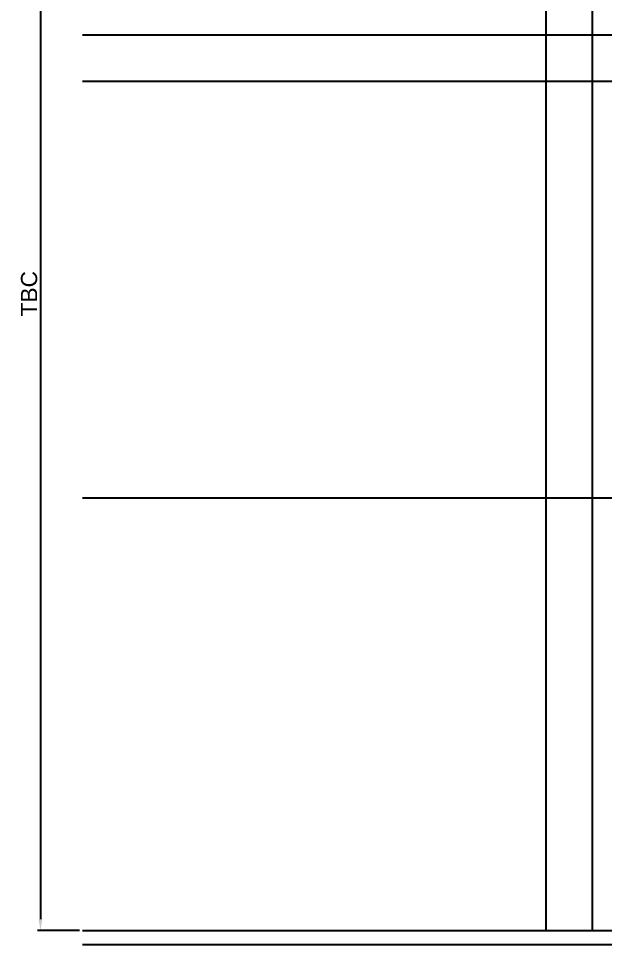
# Model space of a CAD drawing. Header units: millimetres. Extents: x -71336 to -35435, y -26189 to 22712.
# Drawn here: x -71249 to -69984, y -18799 to -16800 of the extents above; entities that cross this region are included whole.
import ezdxf

# ---------------------------------------------------------------- set-up
doc = ezdxf.new("R2010")
doc.units = ezdxf.units.MM
doc.layers.add('SC - Dimensions', color=1, linetype='Continuous')
doc.layers.add('SC - Xlines', color=252, linetype='Continuous', plot=False)
doc.styles.get("Standard").update_dxf_attribs({"font": 'arial.ttf', "height": 35})
doc.dimstyles.new('MJC', dxfattribs={"dimscale": 25, "dimtxt": 35, "dimasz": 1, "dimexe": 0.25, "dimexo": 0.25, "dimgap": 0.25, "dimtad": 1, "dimdec": 0, "dimzin": 0, "dimdsep": 46, "dimtxsty": 'Standard', "dimcen": 0.09, "dimclrd": 1, "dimclre": 1, "dimclrt": 7, "dimadec": 0, "dimazin": 0, "dimtfac": 1, "dimtdec": 0, "dimtofl": 0, "dimtmove": 0, "dimatfit": 3, "dimfxl": 1, "dimtolj": 1, "dimtzin": 0, "dimarcsym": 0})

# ---------------------------------------------------------------- blocks, each defined once
blk = doc.blocks.new('*D140')
at = {"layer": 'Defpoints', "color": 0, "transparency": 16777216}
for p in [(-71111, -16018.9), (-71201.7, -18768.9), (-71111, -18768.9)]:
    blk.add_point(p, dxfattribs=at)
at = {"layer": 'SC - Dimensions', "color": 1, "lineweight": -2, "transparency": 16777216}
for p, q in [((-71117.3, -16018.9), (-71207.9, -16018.9)), ((-71201.7, -16043.9), (-71201.7, -18743.9)), ((-71117.3, -18768.9), (-71207.9, -18768.9))]:
    blk.add_line(p, q, dxfattribs=at)
at = {"layer": 'SC - Dimensions', "color": 1, "transparency": 16777216}
for points in [[(-71205.8, -16043.9), (-71197.5, -16043.9), (-71201.7, -16018.9)], [(-71205.8, -18743.9), (-71197.5, -18743.9), (-71201.7, -18768.9)]]:
    blk.add_solid(points, dxfattribs=at)
at = {"layer": 'SC - Dimensions', "color": 7, "transparency": 16777216, "insert": (-71226, -17393.9), "char_height": 35, "attachment_point": 5, "rotation": 90}
blk.add_mtext('\\A1;TBC', dxfattribs=at)
blk = doc.blocks.new('*U106')
at = {"layer": 'SC - Xlines', "ltscale": 5}
blk.add_lwpolyline([(0, 1540), (0, -1540)], dxfattribs=at)
blk = doc.blocks.new('*U107')
at = {"layer": 'SC - Xlines', "color": 0, "linetype": 'ByBlock', "lineweight": -2, "transparency": 16777216}
for p in [(-700, 0), (-600, 0)]:
    blk.add_blockref('*U106', p, dxfattribs=at)
blk = doc.blocks.new('*U108')
at = {"layer": 'SC - Xlines', "ltscale": 5}
blk.add_lwpolyline([(-4250, 0), (4250, 0)], dxfattribs=at)
blk = doc.blocks.new('*U109')
at = {"layer": 'SC - Xlines', "color": 0, "linetype": 'ByBlock', "lineweight": -2, "transparency": 16777216}
for p in [(0, 100), (0, 0)]:
    blk.add_blockref('*U108', p, dxfattribs=at)

msp = doc.modelspace()

# ---------------------------------------------------------------- linework, layer by layer
for points in [[(-71111.022, -18768.854), (-66611.022, -18768.854)], [(-71111.022, -18798.854), (-66611.022, -18798.854)]]:
    msp.add_lwpolyline(points)
at = {"layer": 'SC - Xlines', "ltscale": 5}
msp.add_lwpolyline([(-71111.023, -17834.855), (-62554.388, -17834.855)], dxfattribs=at)

# ---------------------------------------------------------------- block references
for name, p in [('*U107', (-69410.749, -17228.854)), ('*U109', (-66861.022, -16934.968))]:
    msp.add_blockref(name, p, dxfattribs=at)

# ---------------------------------------------------------------- dimensions: what is measured, and where the dimension line sits
at = {"layer": 'SC - Dimensions'}
dim = msp.add_linear_dim(base=(-71201.652, -18768.854), p1=(-71111.022, -16018.851), p2=(-71111.022, -18768.854), angle=90, text='TBC', dimstyle='MJC', dxfattribs=at)
dim.commit()
dim.dimension.update_dxf_attribs({"geometry": '*D140', "text_midpoint": (-71225.999, -17393.853)})

doc.saveas('drawing.dxf')
